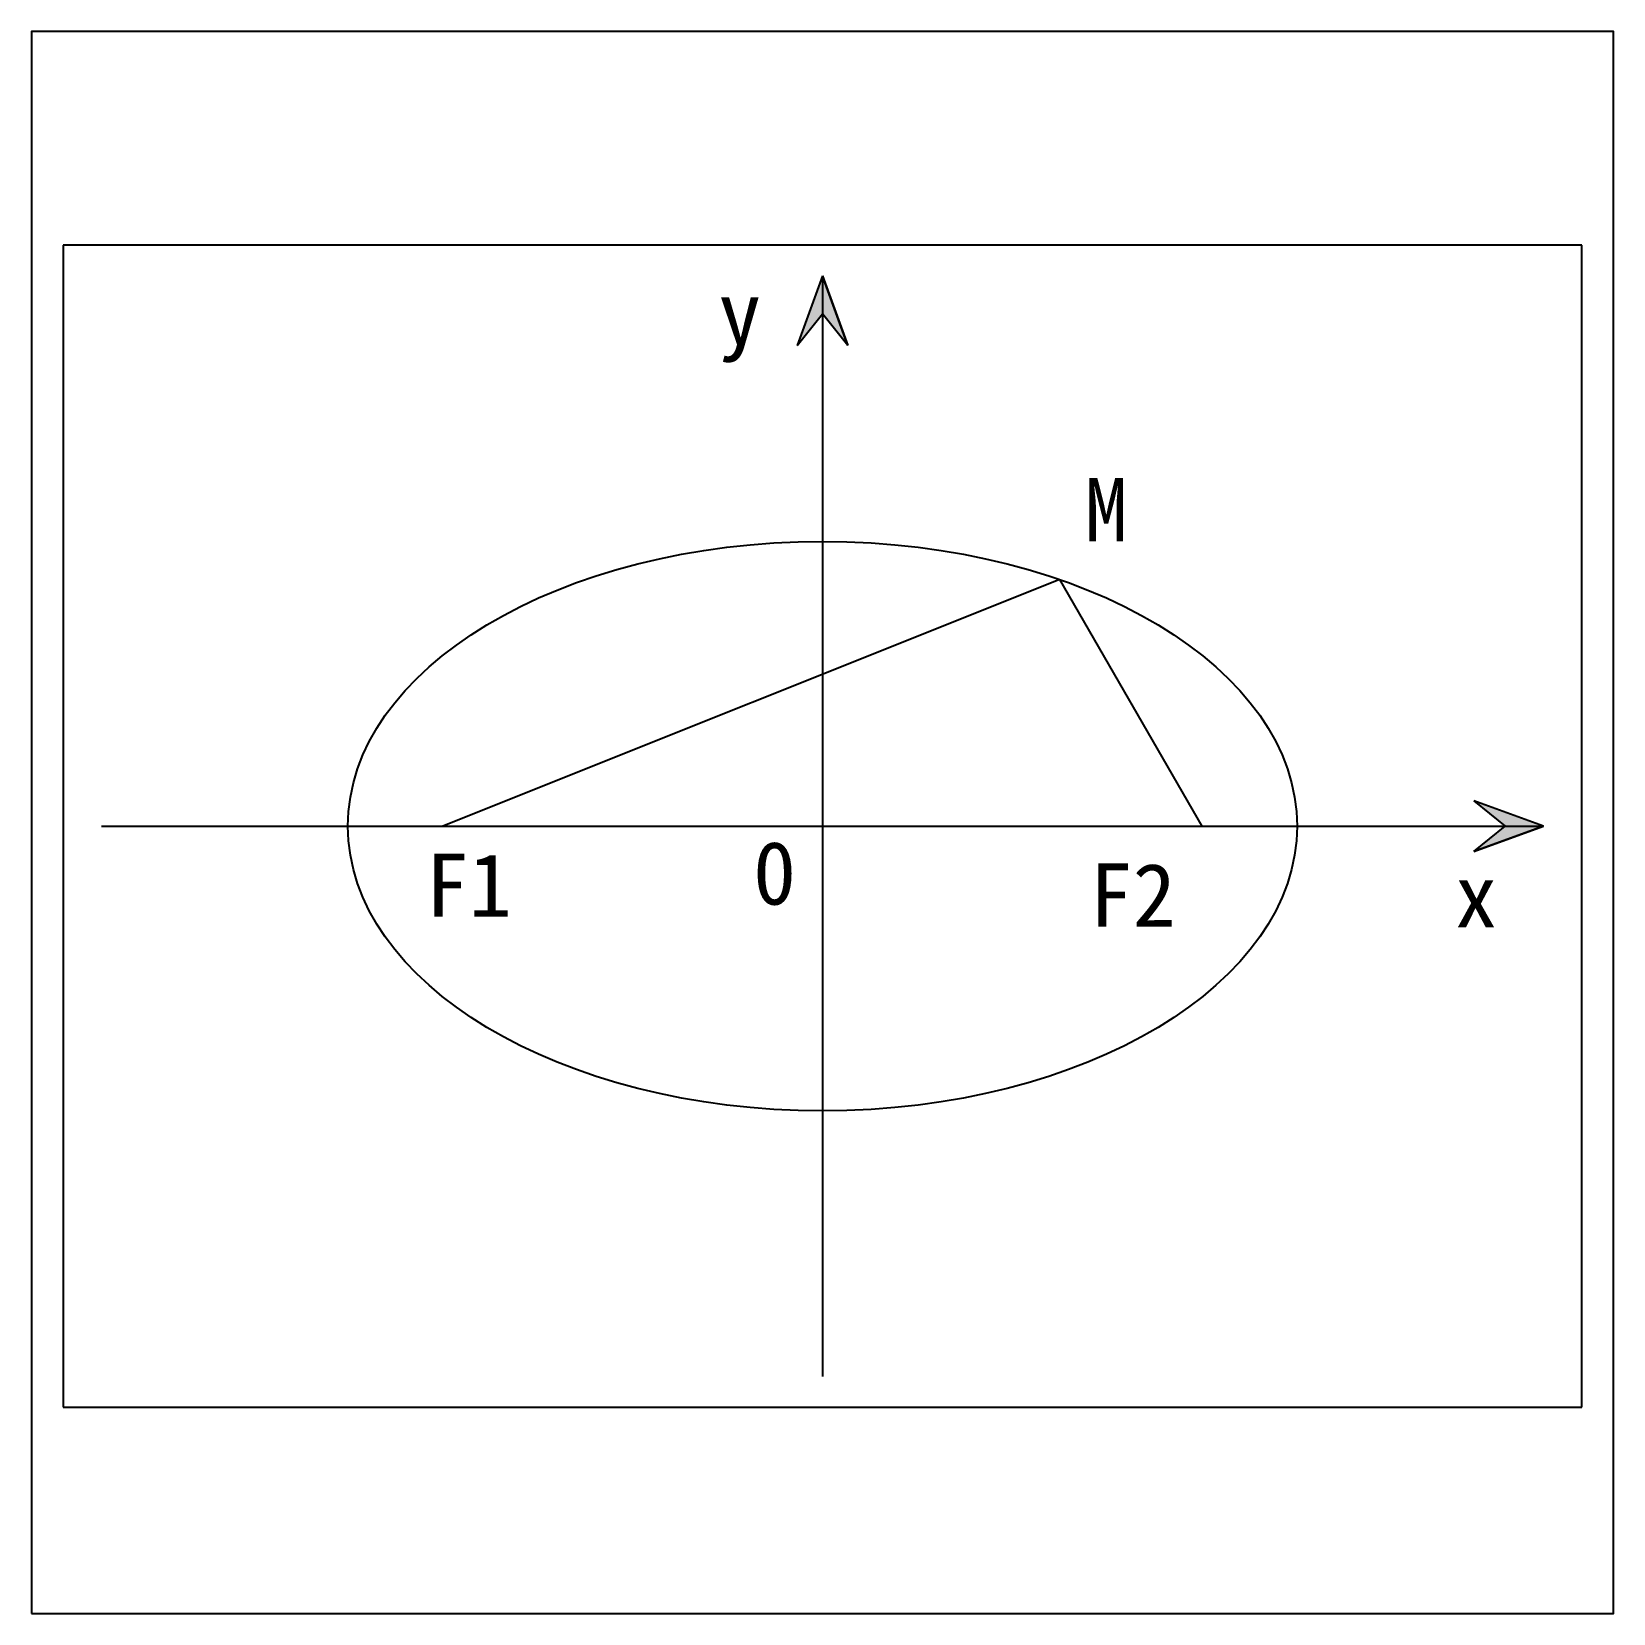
# Model space of a CAD drawing. Header units: millimetres. Extents: x 0 to 1000, y 0 to 1000.
import ezdxf

# ---------------------------------------------------------------- set-up
doc = ezdxf.new("R2010")
doc.units = ezdxf.units.MM
doc.layers.get('0').update_dxf_attribs({"color": 2})
for name, color, linetype in [('1', 1, 'Continuous'), ('2', 7, 'Continuous'), ('3', 7, 'Continuous')]:
    doc.layers.add(name, color=color, linetype=linetype)

msp = doc.modelspace()

# ---------------------------------------------------------------- hatches: boundary and pattern name
at = {"layer": '3'}
h = msp.add_hatch(color=256, dxfattribs=at)
h.paths.add_polyline_path([(500, 845.7), (500, 821.5), (516.1, 801.6)])
h.paths.add_polyline_path([(500, 845.7), (483.9, 801.6), (500, 821.5)])
h = msp.add_hatch(color=256, dxfattribs=at)
h.paths.add_polyline_path([(955.8, 497.7), (931.6, 497.7), (911.7, 481.6)])
h.paths.add_polyline_path([(955.8, 497.7), (911.7, 513.7), (931.6, 497.7)])

# ---------------------------------------------------------------- linework, layer by layer
at = {"color": 2}
msp.add_lwpolyline([(0, 0), (1000, 0), (1000, 1000), (0, 1000)], close=True, dxfattribs=at)
at = {"layer": '1', "color": 1}
for p, q in [((980, 865.1), (20, 865.1)), ((20, 865.1), (20, 130.4)), ((980, 130.4), (980, 865.1)), ((20, 130.4), (980, 130.4))]:
    msp.add_line(p, q, dxfattribs=at)
at = {"layer": '2'}
for p, q in [((500, 845.7), (500, 149.7)), ((650, 653.6), (260, 497.7)), ((740, 497.7), (650, 653.6)), ((44.2, 497.7), (955.8, 497.7))]:
    msp.add_line(p, q, dxfattribs=at)
msp.add_ellipse((500, 497.7), major_axis=(-300, 0), ratio=0.6, dxfattribs=at)
at = {"layer": '3'}
for p, q in [((500, 845.7), (483.9, 801.6)), ((516.1, 801.6), (500, 845.7)), ((500, 845.7), (516.1, 801.6)), ((483.9, 801.6), (500, 821.5)), ((516.1, 801.6), (500, 821.5)), ((955.8, 497.7), (911.7, 513.7)), ((911.7, 513.7), (931.6, 497.7)), ((955.8, 497.7), (911.7, 481.6)), ((911.7, 481.6), (955.8, 497.7)), ((911.7, 481.6), (931.6, 497.7))]:
    msp.add_line(p, q, dxfattribs=at)

# ---------------------------------------------------------------- texts
at = {"layer": '2', "char_height": 40, "attachment_point": 1}
for s, insert, width in [('{\\fSimSun|b0|i0|c134|p2;y}', (434.1, 842.4), 65.092), ('{\\fSimSun|b0|i0|c134|p2;M}', (665.8, 717.7), 198.933), ('{\\fSimSun|b0|i0|c134|p2;F1}', (249.2, 480.4), 198.933), ('{\\fSimSun|b0|i0|c134|p2;0}', (456.1, 488.1), 47.069), ('{\\fSimSun|b0|i0|c134|p2;F2}', (668.9, 474.1), 198.933), ('{\\fSimSun|b0|i0|c134|p2;x}', (899.6, 473.8), 88.578)]:
    msp.add_mtext(s, dxfattribs=dict(at, insert=insert, width=width))

doc.saveas('drawing.dxf')
